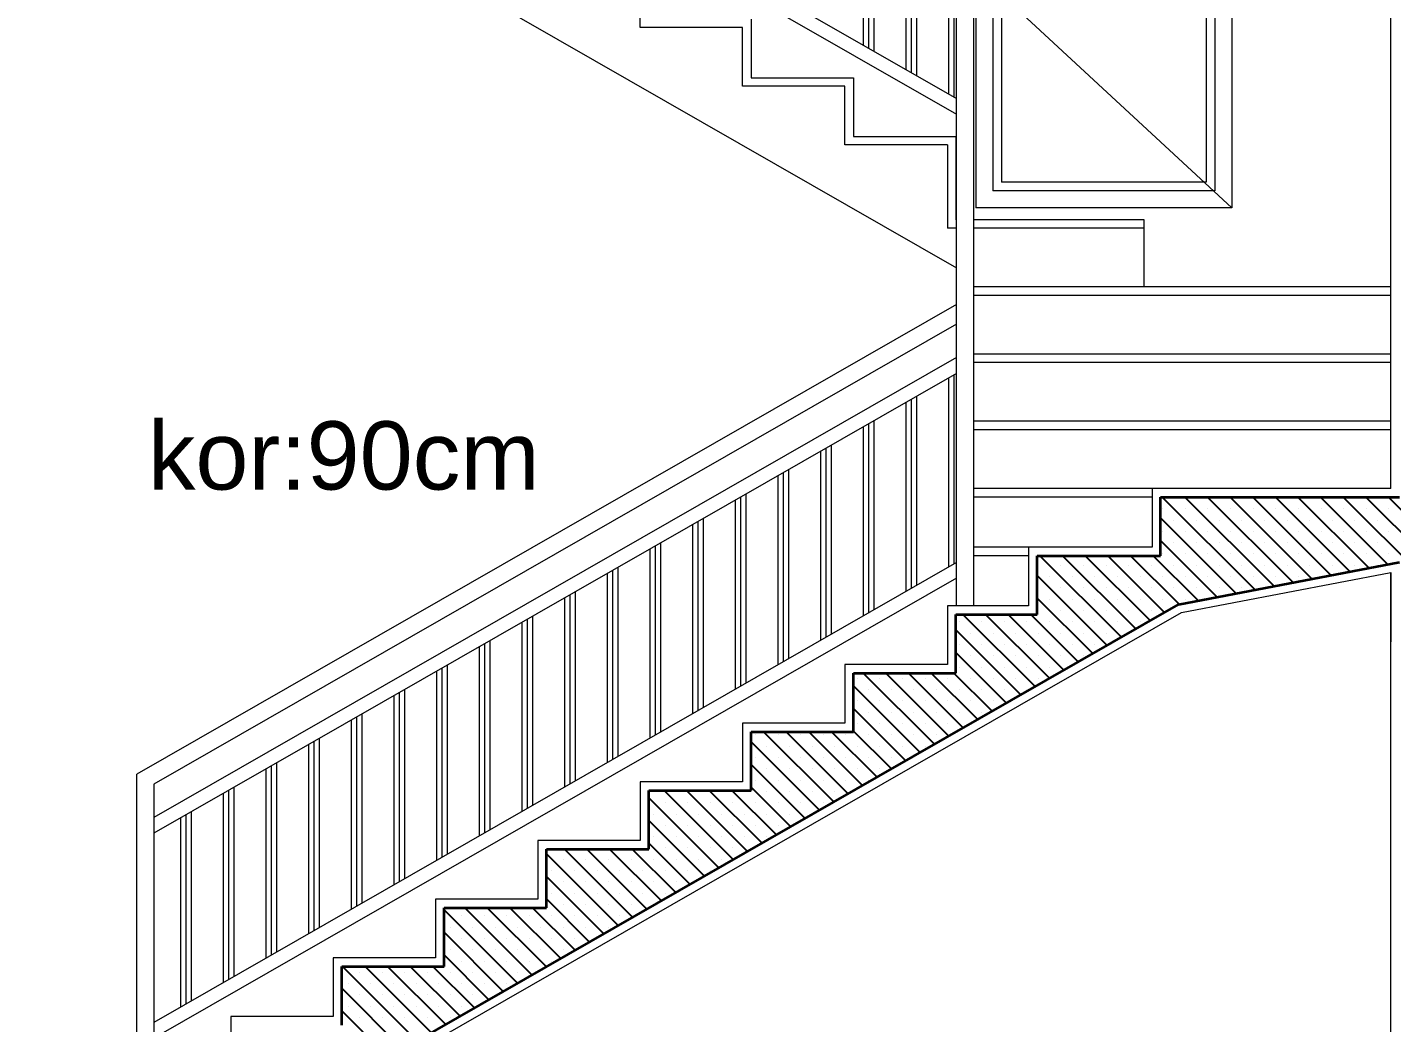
# Model space of a CAD drawing. Header units: inches. Extents: x -7543 to -822, y 102837 to 190349.
# Drawn here: x -828.7954 to -828.7155, y 102836.8649 to 102836.9233 of the extents above; entities that cross this region are included whole.
import ezdxf

# ---------------------------------------------------------------- set-up
doc = ezdxf.new("R2010")
doc.units = ezdxf.units.IN
doc.header["$MEASUREMENT"] = 0
doc.linetypes.add('ACAD_ISO03W100', pattern=[30, 12, -18])
for name, color, linetype, lineweight, true_color in [('BALKON', 7, 'Continuous', 20, 0xffaaa9), ('DUVAR', 7, 'Continuous', 35, 0xfc4642), ('KAPI', 7, 'Continuous', 18, 0xffb360)]:
    doc.layers.add(name, color=color, linetype=linetype, lineweight=lineweight, true_color=true_color)
for name, color, linetype, lineweight in [('SIVA', 150, 'Continuous', 15), ('TARAMA', 8, 'Continuous', 25), ('YAZI', 7, 'Continuous', 25)]:
    doc.layers.add(name, color=color, linetype=linetype, lineweight=lineweight)
doc.styles.add('TURKCE', font='arial.ttf')

msp = doc.modelspace()

# ---------------------------------------------------------------- linework, layer by layer
at = {"layer": 'BALKON'}
for p, q in [((-828.783027, 102836.943189), (-828.740984, 102836.919085)), ((-828.783844, 102836.942736), (-828.740984, 102836.918163)), ((-828.795444, 102836.940385), (-828.740984, 102836.909161)), ((-828.740984, 102836.889345), (-828.740984, 102836.934201)), ((-828.739984, 102836.933628), (-828.739984, 102836.889345)), ((-828.746437, 102836.922211), (-828.746437, 102836.933296)), ((-828.746124, 102836.922032), (-828.746124, 102836.933117)), ((-828.745812, 102836.921853), (-828.745812, 102836.932938)), ((-828.743937, 102836.920778), (-828.743937, 102836.931863)), ((-828.743624, 102836.920599), (-828.743624, 102836.931684)), ((-828.743312, 102836.92042), (-828.743312, 102836.931505)), ((-828.741437, 102836.919345), (-828.741437, 102836.93043)), ((-828.741124, 102836.919165), (-828.741124, 102836.93025)), ((-828.759518, 102836.923245), (-828.759518, 102836.926685)), ((-828.753518, 102836.923245), (-828.759518, 102836.923245)), ((-828.753518, 102836.919805), (-828.753518, 102836.923245)), ((-828.753018, 102836.923745), (-828.753018, 102836.920305)), ((-828.753018, 102836.920305), (-828.747018, 102836.920305)), ((-828.747018, 102836.920305), (-828.747018, 102836.916865)), ((-828.747518, 102836.919805), (-828.753518, 102836.919805)), ((-828.747518, 102836.916365), (-828.747518, 102836.919805)), ((-828.747018, 102836.916865), (-828.741018, 102836.916865)), ((-828.741018, 102836.916865), (-828.741018, 102836.911985)), ((-828.741518, 102836.916365), (-828.747518, 102836.916365)), ((-828.741518, 102836.916365), (-828.741518, 102836.911485)), ((-828.740984, 102836.911985), (-828.741018, 102836.911985)), ((-828.729975, 102836.911985), (-828.739984, 102836.911985)), ((-828.729975, 102836.908045), (-828.729975, 102836.911985)), ((-828.740984, 102836.911485), (-828.741518, 102836.911485)), ((-828.729975, 102836.911485), (-828.739984, 102836.911485)), ((-828.715518, 102836.908045), (-828.739984, 102836.908045)), ((-828.715518, 102836.907545), (-828.739984, 102836.907545)), ((-828.740984, 102836.907006), (-828.789018, 102836.879467)), ((-828.740984, 102836.905854), (-828.788018, 102836.878888)), ((-828.715518, 102836.904105), (-828.739984, 102836.904105)), ((-828.740984, 102836.903897), (-828.788018, 102836.876931)), ((-828.715518, 102836.903605), (-828.739984, 102836.903605)), ((-828.740984, 102836.902975), (-828.788018, 102836.876009)), ((-828.741437, 102836.891631), (-828.741437, 102836.902716)), ((-828.741124, 102836.89181), (-828.741124, 102836.902895)), ((-828.743312, 102836.890556), (-828.743312, 102836.901641)), ((-828.743937, 102836.890197), (-828.743937, 102836.901282)), ((-828.743624, 102836.890376), (-828.743624, 102836.901462)), ((-828.746124, 102836.888943), (-828.746124, 102836.900028)), ((-828.745812, 102836.889122), (-828.745812, 102836.900207)), ((-828.715518, 102836.900165), (-828.739984, 102836.900165)), ((-828.746437, 102836.888764), (-828.746437, 102836.899849)), ((-828.715518, 102836.899665), (-828.739984, 102836.899665)), ((-828.748937, 102836.887331), (-828.748937, 102836.898416)), ((-828.748624, 102836.88751), (-828.748624, 102836.898595)), ((-828.748312, 102836.887689), (-828.748312, 102836.898774)), ((-828.751437, 102836.885897), (-828.751437, 102836.896982)), ((-828.751124, 102836.886076), (-828.751124, 102836.897162)), ((-828.750812, 102836.886256), (-828.750812, 102836.897341)), ((-828.729518, 102836.896225), (-828.739984, 102836.896225)), ((-828.753937, 102836.884464), (-828.753937, 102836.895549)), ((-828.753624, 102836.884643), (-828.753624, 102836.895728)), ((-828.753312, 102836.884822), (-828.753312, 102836.895907)), ((-828.729518, 102836.895725), (-828.739984, 102836.895725)), ((-828.755812, 102836.883389), (-828.755812, 102836.894474)), ((-828.756437, 102836.883031), (-828.756437, 102836.894116)), ((-828.756124, 102836.88321), (-828.756124, 102836.894295)), ((-828.758624, 102836.881776), (-828.758624, 102836.892862)), ((-828.758312, 102836.881956), (-828.758312, 102836.893041)), ((-828.736756, 102836.892785), (-828.739984, 102836.892785)), ((-828.758937, 102836.881597), (-828.758937, 102836.892682)), ((-828.736756, 102836.892285), (-828.739984, 102836.892285)), ((-828.740984, 102836.89189), (-828.788018, 102836.864924)), ((-828.761437, 102836.880164), (-828.761437, 102836.891249)), ((-828.761124, 102836.880343), (-828.761124, 102836.891428)), ((-828.760812, 102836.880522), (-828.760812, 102836.891607)), ((-828.740984, 102836.890968), (-828.788018, 102836.864002)), ((-828.763937, 102836.878731), (-828.763937, 102836.889816)), ((-828.763624, 102836.87891), (-828.763624, 102836.889995)), ((-828.763312, 102836.879089), (-828.763312, 102836.890174)), ((-828.766437, 102836.877297), (-828.766437, 102836.888382)), ((-828.766124, 102836.877476), (-828.766124, 102836.888562)), ((-828.765812, 102836.877656), (-828.765812, 102836.888741)), ((-828.768312, 102836.876222), (-828.768312, 102836.887307)), ((-828.768937, 102836.875864), (-828.768937, 102836.886949)), ((-828.768624, 102836.876043), (-828.768624, 102836.887128)), ((-828.771124, 102836.87461), (-828.771124, 102836.885695)), ((-828.770812, 102836.874789), (-828.770812, 102836.885874)), ((-828.771437, 102836.874431), (-828.771437, 102836.885516)), ((-828.773937, 102836.872997), (-828.773937, 102836.884082)), ((-828.773624, 102836.873176), (-828.773624, 102836.884262)), ((-828.773312, 102836.873356), (-828.773312, 102836.884441)), ((-828.776437, 102836.871564), (-828.776437, 102836.882649)), ((-828.776124, 102836.871743), (-828.776124, 102836.882828)), ((-828.775812, 102836.871922), (-828.775812, 102836.883007)), ((-828.778312, 102836.870489), (-828.778312, 102836.881574)), ((-828.778937, 102836.870131), (-828.778937, 102836.881216)), ((-828.778624, 102836.87031), (-828.778624, 102836.881395)), ((-828.780812, 102836.869056), (-828.780812, 102836.880141)), ((-828.789018, 102836.861825), (-828.789018, 102836.879467)), ((-828.781437, 102836.868697), (-828.781437, 102836.879782)), ((-828.781124, 102836.868876), (-828.781124, 102836.879962)), ((-828.788018, 102836.878888), (-828.788018, 102836.861825)), ((-828.783624, 102836.867443), (-828.783624, 102836.878528)), ((-828.783312, 102836.867622), (-828.783312, 102836.878707)), ((-828.783937, 102836.867264), (-828.783937, 102836.878349)), ((-828.786437, 102836.865831), (-828.786437, 102836.876916)), ((-828.786124, 102836.86601), (-828.786124, 102836.877095)), ((-828.785812, 102836.866189), (-828.785812, 102836.877274))]:
    msp.add_line(p, q, dxfattribs=at)
at = {"layer": 'DUVAR'}
for p, q in [((-828.729018, 102836.892285), (-828.729018, 102836.895725)), ((-828.729018, 102836.895725), (-828.715018, 102836.895725)), ((-828.736256, 102836.888845), (-828.736256, 102836.892285)), ((-828.736256, 102836.892285), (-828.729018, 102836.892285)), ((-828.727961, 102836.889432), (-828.715018, 102836.891906)), ((-828.745525, 102836.879362), (-828.727961, 102836.889432)), ((-828.741018, 102836.885405), (-828.741018, 102836.888845)), ((-828.741018, 102836.888845), (-828.736256, 102836.888845)), ((-828.747018, 102836.881965), (-828.747018, 102836.885405)), ((-828.747018, 102836.885405), (-828.741018, 102836.885405)), ((-828.753018, 102836.878525), (-828.753018, 102836.881965)), ((-828.753018, 102836.881965), (-828.747018, 102836.881965)), ((-828.788219, 102836.854885), (-828.745525, 102836.879362)), ((-828.759018, 102836.875085), (-828.759018, 102836.878525)), ((-828.759018, 102836.878525), (-828.753018, 102836.878525)), ((-828.765018, 102836.871645), (-828.765018, 102836.875085)), ((-828.765018, 102836.875085), (-828.759018, 102836.875085)), ((-828.771018, 102836.868205), (-828.771018, 102836.871645)), ((-828.771018, 102836.871645), (-828.765018, 102836.871645)), ((-828.777018, 102836.864765), (-828.777018, 102836.868205)), ((-828.777018, 102836.868205), (-828.771018, 102836.868205))]:
    msp.add_line(p, q, dxfattribs=at)
at = {"layer": 'KAPI'}
for p, q in [((-828.739846, 102836.937685), (-828.739846, 102836.912685)), ((-828.724846, 102836.937685), (-828.724846, 102836.912685)), ((-828.738846, 102836.936685), (-828.738846, 102836.913685)), ((-828.738346, 102836.936185), (-828.738346, 102836.914185)), ((-828.726346, 102836.936185), (-828.726346, 102836.914185)), ((-828.725846, 102836.936685), (-828.725846, 102836.913685)), ((-828.725846, 102836.913685), (-828.738846, 102836.913685)), ((-828.726346, 102836.914185), (-828.738346, 102836.914185)), ((-828.724846, 102836.912685), (-828.739846, 102836.912685))]:
    msp.add_line(p, q, dxfattribs=at)
at = {"layer": 'KAPI', "linetype": 'ACAD_ISO03W100'}
msp.add_line((-828.738346, 102836.925185), (-828.724846, 102836.912685), dxfattribs=at)
at = {"layer": 'SIVA'}
for p, q in [((-828.715518, 102836.896225), (-828.715518, 102836.940885)), ((-828.715518, 102836.896225), (-828.729518, 102836.896225)), ((-828.729518, 102836.896225), (-828.729518, 102836.892785)), ((-828.729518, 102836.892785), (-828.736756, 102836.892785)), ((-828.736756, 102836.892785), (-828.736756, 102836.889345)), ((-828.727785, 102836.888957), (-828.715518, 102836.891301)), ((-828.715518, 102836.828373), (-828.715518, 102836.891301)), ((-828.715518, 102836.891301), (-828.715518, 102836.887225)), ((-828.745277, 102836.878928), (-828.727785, 102836.888957)), ((-828.736756, 102836.889345), (-828.741518, 102836.889345)), ((-828.741518, 102836.889345), (-828.741518, 102836.885905)), ((-828.741518, 102836.885905), (-828.747518, 102836.885905)), ((-828.747518, 102836.885905), (-828.747518, 102836.882465)), ((-828.747518, 102836.882465), (-828.753518, 102836.882465)), ((-828.753518, 102836.882465), (-828.753518, 102836.879025)), ((-828.788085, 102836.854385), (-828.745277, 102836.878928)), ((-828.753518, 102836.879025), (-828.759518, 102836.879025)), ((-828.759518, 102836.879025), (-828.759518, 102836.875585)), ((-828.759518, 102836.875585), (-828.765518, 102836.875585)), ((-828.765518, 102836.875585), (-828.765518, 102836.872145)), ((-828.765518, 102836.872145), (-828.771518, 102836.872145)), ((-828.771518, 102836.872145), (-828.771518, 102836.868705)), ((-828.771518, 102836.868705), (-828.777518, 102836.868705)), ((-828.777518, 102836.868705), (-828.777518, 102836.865265)), ((-828.777518, 102836.865265), (-828.783518, 102836.865265)), ((-828.783518, 102836.865265), (-828.783518, 102836.861825))]:
    msp.add_line(p, q, dxfattribs=at)
at = {"layer": 'TARAMA'}
for p, q in [((-828.723484, 102836.890288), (-828.728921, 102836.895725)), ((-828.728235, 102836.895702), (-828.728235, 102836.895702)), ((-828.722371, 102836.890501), (-828.727595, 102836.895725)), ((-828.726909, 102836.895702), (-828.726909, 102836.895702)), ((-828.721258, 102836.890713), (-828.72627, 102836.895725)), ((-828.725584, 102836.895702), (-828.725584, 102836.895702)), ((-828.720145, 102836.890926), (-828.724944, 102836.895725)), ((-828.724258, 102836.895702), (-828.724258, 102836.895702)), ((-828.719032, 102836.891139), (-828.723618, 102836.895725)), ((-828.722932, 102836.895702), (-828.722932, 102836.895702)), ((-828.717919, 102836.891352), (-828.722292, 102836.895725)), ((-828.721606, 102836.895702), (-828.721606, 102836.895702)), ((-828.716806, 102836.891564), (-828.720966, 102836.895725)), ((-828.72028, 102836.895702), (-828.72028, 102836.895702)), ((-828.715693, 102836.891777), (-828.71964, 102836.895725)), ((-828.718955, 102836.895702), (-828.718955, 102836.895702)), ((-828.711018, 102836.888428), (-828.718315, 102836.895725)), ((-828.717629, 102836.895702), (-828.717629, 102836.895702)), ((-828.711018, 102836.889754), (-828.716989, 102836.895725)), ((-828.716303, 102836.895702), (-828.716303, 102836.895702)), ((-828.711018, 102836.891079), (-828.715663, 102836.895725)), ((-828.724597, 102836.890075), (-828.729018, 102836.894495)), ((-828.728898, 102836.895039), (-828.728898, 102836.895039)), ((-828.728235, 102836.894376), (-828.728235, 102836.894376)), ((-828.727572, 102836.895039), (-828.727572, 102836.895039)), ((-828.726909, 102836.894376), (-828.726909, 102836.894376)), ((-828.726247, 102836.895039), (-828.726247, 102836.895039)), ((-828.725584, 102836.894376), (-828.725584, 102836.894376)), ((-828.724921, 102836.895039), (-828.724921, 102836.895039)), ((-828.724258, 102836.894376), (-828.724258, 102836.894376)), ((-828.723595, 102836.895039), (-828.723595, 102836.895039)), ((-828.722932, 102836.894376), (-828.722932, 102836.894376)), ((-828.722269, 102836.895039), (-828.722269, 102836.895039)), ((-828.721606, 102836.894376), (-828.721606, 102836.894376)), ((-828.720943, 102836.895039), (-828.720943, 102836.895039)), ((-828.72028, 102836.894376), (-828.72028, 102836.894376)), ((-828.719617, 102836.895039), (-828.719617, 102836.895039)), ((-828.718955, 102836.894376), (-828.718955, 102836.894376)), ((-828.718292, 102836.895039), (-828.718292, 102836.895039)), ((-828.717629, 102836.894376), (-828.717629, 102836.894376)), ((-828.716966, 102836.895039), (-828.716966, 102836.895039)), ((-828.716303, 102836.894376), (-828.716303, 102836.894376)), ((-828.71564, 102836.895039), (-828.71564, 102836.895039)), ((-828.728898, 102836.893713), (-828.728898, 102836.893713)), ((-828.727572, 102836.893713), (-828.727572, 102836.893713)), ((-828.726247, 102836.893713), (-828.726247, 102836.893713)), ((-828.724921, 102836.893713), (-828.724921, 102836.893713)), ((-828.723595, 102836.893713), (-828.723595, 102836.893713)), ((-828.722269, 102836.893713), (-828.722269, 102836.893713)), ((-828.720943, 102836.893713), (-828.720943, 102836.893713)), ((-828.719617, 102836.893713), (-828.719617, 102836.893713)), ((-828.718292, 102836.893713), (-828.718292, 102836.893713)), ((-828.716966, 102836.893713), (-828.716966, 102836.893713)), ((-828.71564, 102836.893713), (-828.71564, 102836.893713)), ((-828.725711, 102836.889862), (-828.729018, 102836.893169)), ((-828.728235, 102836.89305), (-828.728235, 102836.89305)), ((-828.726909, 102836.89305), (-828.726909, 102836.89305)), ((-828.725584, 102836.89305), (-828.725584, 102836.89305)), ((-828.724258, 102836.89305), (-828.724258, 102836.89305)), ((-828.722932, 102836.89305), (-828.722932, 102836.89305)), ((-828.721606, 102836.89305), (-828.721606, 102836.89305)), ((-828.72028, 102836.89305), (-828.72028, 102836.89305)), ((-828.718955, 102836.89305), (-828.718955, 102836.89305)), ((-828.717629, 102836.89305), (-828.717629, 102836.89305)), ((-828.716303, 102836.89305), (-828.716303, 102836.89305)), ((-828.731313, 102836.88751), (-828.736088, 102836.892285)), ((-828.730471, 102836.887993), (-828.734762, 102836.892285)), ((-828.729628, 102836.888477), (-828.733436, 102836.892285)), ((-828.728785, 102836.88896), (-828.73211, 102836.892285)), ((-828.727937, 102836.889437), (-828.730784, 102836.892285)), ((-828.726824, 102836.88965), (-828.729459, 102836.892285)), ((-828.728898, 102836.892387), (-828.728898, 102836.892387)), ((-828.727572, 102836.892387), (-828.727572, 102836.892387)), ((-828.726247, 102836.892387), (-828.726247, 102836.892387)), ((-828.724921, 102836.892387), (-828.724921, 102836.892387)), ((-828.723595, 102836.892387), (-828.723595, 102836.892387)), ((-828.722269, 102836.892387), (-828.722269, 102836.892387)), ((-828.720943, 102836.892387), (-828.720943, 102836.892387)), ((-828.719617, 102836.892387), (-828.719617, 102836.892387)), ((-828.718292, 102836.892387), (-828.718292, 102836.892387)), ((-828.716966, 102836.892387), (-828.716966, 102836.892387)), ((-828.71564, 102836.892387), (-828.71564, 102836.892387)), ((-828.73619, 102836.891724), (-828.73619, 102836.891724)), ((-828.734864, 102836.891724), (-828.734864, 102836.891724)), ((-828.733539, 102836.891724), (-828.733539, 102836.891724)), ((-828.732213, 102836.891724), (-828.732213, 102836.891724)), ((-828.730887, 102836.891724), (-828.730887, 102836.891724)), ((-828.729561, 102836.891724), (-828.729561, 102836.891724)), ((-828.728235, 102836.891724), (-828.728235, 102836.891724)), ((-828.726909, 102836.891724), (-828.726909, 102836.891724)), ((-828.725584, 102836.891724), (-828.725584, 102836.891724)), ((-828.724258, 102836.891724), (-828.724258, 102836.891724)), ((-828.722932, 102836.891724), (-828.722932, 102836.891724)), ((-828.721606, 102836.891724), (-828.721606, 102836.891724)), ((-828.72028, 102836.891724), (-828.72028, 102836.891724)), ((-828.718955, 102836.891724), (-828.718955, 102836.891724)), ((-828.717629, 102836.891724), (-828.717629, 102836.891724)), ((-828.716303, 102836.891724), (-828.716303, 102836.891724)), ((-828.732156, 102836.887027), (-828.736256, 102836.891127)), ((-828.73619, 102836.890398), (-828.73619, 102836.890398)), ((-828.735527, 102836.891061), (-828.735527, 102836.891061)), ((-828.734864, 102836.890398), (-828.734864, 102836.890398)), ((-828.734202, 102836.891061), (-828.734202, 102836.891061)), ((-828.733539, 102836.890398), (-828.733539, 102836.890398)), ((-828.732876, 102836.891061), (-828.732876, 102836.891061)), ((-828.732213, 102836.890398), (-828.732213, 102836.890398)), ((-828.73155, 102836.891061), (-828.73155, 102836.891061)), ((-828.730887, 102836.890398), (-828.730887, 102836.890398)), ((-828.730224, 102836.891061), (-828.730224, 102836.891061)), ((-828.729561, 102836.890398), (-828.729561, 102836.890398)), ((-828.728898, 102836.891061), (-828.728898, 102836.891061)), ((-828.728235, 102836.890398), (-828.728235, 102836.890398)), ((-828.727572, 102836.891061), (-828.727572, 102836.891061)), ((-828.726909, 102836.890398), (-828.726909, 102836.890398)), ((-828.726247, 102836.891061), (-828.726247, 102836.891061)), ((-828.725584, 102836.890398), (-828.725584, 102836.890398)), ((-828.724921, 102836.891061), (-828.724921, 102836.891061)), ((-828.724258, 102836.890398), (-828.724258, 102836.890398)), ((-828.723595, 102836.891061), (-828.723595, 102836.891061)), ((-828.722932, 102836.890398), (-828.722932, 102836.890398)), ((-828.722269, 102836.891061), (-828.722269, 102836.891061)), ((-828.720943, 102836.891061), (-828.720943, 102836.891061)), ((-828.719617, 102836.891061), (-828.719617, 102836.891061)), ((-828.732999, 102836.886544), (-828.736256, 102836.889801)), ((-828.735527, 102836.889736), (-828.735527, 102836.889736)), ((-828.734202, 102836.889736), (-828.734202, 102836.889736)), ((-828.732876, 102836.889736), (-828.732876, 102836.889736)), ((-828.73155, 102836.889736), (-828.73155, 102836.889736)), ((-828.730224, 102836.889736), (-828.730224, 102836.889736)), ((-828.728898, 102836.889736), (-828.728898, 102836.889736)), ((-828.727572, 102836.889736), (-828.727572, 102836.889736)), ((-828.736369, 102836.884612), (-828.740603, 102836.888845)), ((-828.735527, 102836.885095), (-828.739277, 102836.888845)), ((-828.734684, 102836.885578), (-828.737951, 102836.888845)), ((-828.733841, 102836.886061), (-828.736625, 102836.888845)), ((-828.73619, 102836.889073), (-828.73619, 102836.889073)), ((-828.734864, 102836.889073), (-828.734864, 102836.889073)), ((-828.733539, 102836.889073), (-828.733539, 102836.889073)), ((-828.732213, 102836.889073), (-828.732213, 102836.889073)), ((-828.730887, 102836.889073), (-828.730887, 102836.889073)), ((-828.729561, 102836.889073), (-828.729561, 102836.889073)), ((-828.740831, 102836.88841), (-828.740831, 102836.88841)), ((-828.739505, 102836.88841), (-828.739505, 102836.88841)), ((-828.738179, 102836.88841), (-828.738179, 102836.88841)), ((-828.736853, 102836.88841), (-828.736853, 102836.88841)), ((-828.735527, 102836.88841), (-828.735527, 102836.88841)), ((-828.734202, 102836.88841), (-828.734202, 102836.88841)), ((-828.732876, 102836.88841), (-828.732876, 102836.88841)), ((-828.73155, 102836.88841), (-828.73155, 102836.88841)), ((-828.730224, 102836.88841), (-828.730224, 102836.88841)), ((-828.737212, 102836.884128), (-828.741018, 102836.887934)), ((-828.740168, 102836.887747), (-828.740168, 102836.887747)), ((-828.738842, 102836.887747), (-828.738842, 102836.887747)), ((-828.737516, 102836.887747), (-828.737516, 102836.887747)), ((-828.73619, 102836.887747), (-828.73619, 102836.887747)), ((-828.734864, 102836.887747), (-828.734864, 102836.887747)), ((-828.733539, 102836.887747), (-828.733539, 102836.887747)), ((-828.732213, 102836.887747), (-828.732213, 102836.887747)), ((-828.738055, 102836.883645), (-828.741018, 102836.886608)), ((-828.740831, 102836.887084), (-828.740831, 102836.887084)), ((-828.740168, 102836.886421), (-828.740168, 102836.886421)), ((-828.739505, 102836.887084), (-828.739505, 102836.887084)), ((-828.738842, 102836.886421), (-828.738842, 102836.886421)), ((-828.738179, 102836.887084), (-828.738179, 102836.887084)), ((-828.737516, 102836.886421), (-828.737516, 102836.886421)), ((-828.736853, 102836.887084), (-828.736853, 102836.887084)), ((-828.73619, 102836.886421), (-828.73619, 102836.886421)), ((-828.735527, 102836.887084), (-828.735527, 102836.887084)), ((-828.734864, 102836.886421), (-828.734864, 102836.886421)), ((-828.734202, 102836.887084), (-828.734202, 102836.887084)), ((-828.733539, 102836.886421), (-828.733539, 102836.886421)), ((-828.732876, 102836.887084), (-828.732876, 102836.887084)), ((-828.740831, 102836.885758), (-828.740831, 102836.885758)), ((-828.739505, 102836.885758), (-828.739505, 102836.885758)), ((-828.738179, 102836.885758), (-828.738179, 102836.885758)), ((-828.736853, 102836.885758), (-828.736853, 102836.885758)), ((-828.735527, 102836.885758), (-828.735527, 102836.885758)), ((-828.746797, 102836.885095), (-828.746797, 102836.885095)), ((-828.742268, 102836.88123), (-828.746443, 102836.885405)), ((-828.745471, 102836.885095), (-828.745471, 102836.885095)), ((-828.741426, 102836.881713), (-828.745118, 102836.885405)), ((-828.744145, 102836.885095), (-828.744145, 102836.885095)), ((-828.740583, 102836.882196), (-828.743792, 102836.885405)), ((-828.742819, 102836.885095), (-828.742819, 102836.885095)), ((-828.73974, 102836.882679), (-828.742466, 102836.885405)), ((-828.741494, 102836.885095), (-828.741494, 102836.885095)), ((-828.738898, 102836.883162), (-828.74114, 102836.885405)), ((-828.740168, 102836.885095), (-828.740168, 102836.885095)), ((-828.738842, 102836.885095), (-828.738842, 102836.885095)), ((-828.737516, 102836.885095), (-828.737516, 102836.885095)), ((-828.73619, 102836.885095), (-828.73619, 102836.885095)), ((-828.743111, 102836.880746), (-828.747018, 102836.884653)), ((-828.746134, 102836.884432), (-828.746134, 102836.884432)), ((-828.744808, 102836.884432), (-828.744808, 102836.884432)), ((-828.743482, 102836.884432), (-828.743482, 102836.884432)), ((-828.742156, 102836.884432), (-828.742156, 102836.884432)), ((-828.740831, 102836.884432), (-828.740831, 102836.884432)), ((-828.739505, 102836.884432), (-828.739505, 102836.884432)), ((-828.738179, 102836.884432), (-828.738179, 102836.884432)), ((-828.736853, 102836.884432), (-828.736853, 102836.884432)), ((-828.743954, 102836.880263), (-828.747018, 102836.883327)), ((-828.746797, 102836.883769), (-828.746797, 102836.883769)), ((-828.745471, 102836.883769), (-828.745471, 102836.883769)), ((-828.744145, 102836.883769), (-828.744145, 102836.883769)), ((-828.742819, 102836.883769), (-828.742819, 102836.883769)), ((-828.741494, 102836.883769), (-828.741494, 102836.883769)), ((-828.740168, 102836.883769), (-828.740168, 102836.883769)), ((-828.738842, 102836.883769), (-828.738842, 102836.883769)), ((-828.746797, 102836.882444), (-828.746797, 102836.882444)), ((-828.746134, 102836.883106), (-828.746134, 102836.883106)), ((-828.745471, 102836.882444), (-828.745471, 102836.882444)), ((-828.744808, 102836.883106), (-828.744808, 102836.883106)), ((-828.744145, 102836.882444), (-828.744145, 102836.882444)), ((-828.743482, 102836.883106), (-828.743482, 102836.883106)), ((-828.742819, 102836.882444), (-828.742819, 102836.882444)), ((-828.742156, 102836.883106), (-828.742156, 102836.883106)), ((-828.741494, 102836.882444), (-828.741494, 102836.882444)), ((-828.740831, 102836.883106), (-828.740831, 102836.883106)), ((-828.740168, 102836.882444), (-828.740168, 102836.882444)), ((-828.739505, 102836.883106), (-828.739505, 102836.883106)), ((-828.752763, 102836.881781), (-828.752763, 102836.881781)), ((-828.748167, 102836.877848), (-828.752284, 102836.881965)), ((-828.751437, 102836.881781), (-828.751437, 102836.881781)), ((-828.747324, 102836.878331), (-828.750958, 102836.881965)), ((-828.750111, 102836.881781), (-828.750111, 102836.881781)), ((-828.746482, 102836.878814), (-828.749633, 102836.881965)), ((-828.748786, 102836.881781), (-828.748786, 102836.881781)), ((-828.745639, 102836.879297), (-828.748307, 102836.881965)), ((-828.74746, 102836.881781), (-828.74746, 102836.881781)), ((-828.744796, 102836.87978), (-828.747018, 102836.882001)), ((-828.746134, 102836.881781), (-828.746134, 102836.881781)), ((-828.744808, 102836.881781), (-828.744808, 102836.881781)), ((-828.743482, 102836.881781), (-828.743482, 102836.881781)), ((-828.742156, 102836.881781), (-828.742156, 102836.881781)), ((-828.74901, 102836.877364), (-828.753018, 102836.881372)), ((-828.7521, 102836.881118), (-828.7521, 102836.881118)), ((-828.750774, 102836.881118), (-828.750774, 102836.881118)), ((-828.749448, 102836.881118), (-828.749448, 102836.881118)), ((-828.748123, 102836.881118), (-828.748123, 102836.881118)), ((-828.746797, 102836.881118), (-828.746797, 102836.881118)), ((-828.745471, 102836.881118), (-828.745471, 102836.881118)), ((-828.744145, 102836.881118), (-828.744145, 102836.881118)), ((-828.742819, 102836.881118), (-828.742819, 102836.881118)), ((-828.749852, 102836.876881), (-828.753018, 102836.880046)), ((-828.752763, 102836.880455), (-828.752763, 102836.880455)), ((-828.751437, 102836.880455), (-828.751437, 102836.880455)), ((-828.750111, 102836.880455), (-828.750111, 102836.880455)), ((-828.748786, 102836.880455), (-828.748786, 102836.880455)), ((-828.74746, 102836.880455), (-828.74746, 102836.880455)), ((-828.746134, 102836.880455), (-828.746134, 102836.880455)), ((-828.744808, 102836.880455), (-828.744808, 102836.880455)), ((-828.7521, 102836.879792), (-828.7521, 102836.879792)), ((-828.750774, 102836.879792), (-828.750774, 102836.879792)), ((-828.749448, 102836.879792), (-828.749448, 102836.879792)), ((-828.748123, 102836.879792), (-828.748123, 102836.879792)), ((-828.746797, 102836.879792), (-828.746797, 102836.879792)), ((-828.745471, 102836.879792), (-828.745471, 102836.879792)), ((-828.758729, 102836.878466), (-828.758729, 102836.878466)), ((-828.754066, 102836.874466), (-828.758125, 102836.878525)), ((-828.757403, 102836.878466), (-828.757403, 102836.878466)), ((-828.753223, 102836.874949), (-828.756799, 102836.878525)), ((-828.756078, 102836.878466), (-828.756078, 102836.878466)), ((-828.752381, 102836.875432), (-828.755473, 102836.878525)), ((-828.754752, 102836.878466), (-828.754752, 102836.878466)), ((-828.751538, 102836.875915), (-828.754148, 102836.878525)), ((-828.753426, 102836.878466), (-828.753426, 102836.878466)), ((-828.750695, 102836.876398), (-828.753018, 102836.878721)), ((-828.752763, 102836.879129), (-828.752763, 102836.879129)), ((-828.7521, 102836.878466), (-828.7521, 102836.878466)), ((-828.751437, 102836.879129), (-828.751437, 102836.879129)), ((-828.750774, 102836.878466), (-828.750774, 102836.878466)), ((-828.750111, 102836.879129), (-828.750111, 102836.879129)), ((-828.749448, 102836.878466), (-828.749448, 102836.878466)), ((-828.748786, 102836.879129), (-828.748786, 102836.879129)), ((-828.748123, 102836.878466), (-828.748123, 102836.878466)), ((-828.74746, 102836.879129), (-828.74746, 102836.879129)), ((-828.746134, 102836.879129), (-828.746134, 102836.879129)), ((-828.754909, 102836.873982), (-828.759018, 102836.878091)), ((-828.758066, 102836.877803), (-828.758066, 102836.877803)), ((-828.756741, 102836.877803), (-828.756741, 102836.877803)), ((-828.755415, 102836.877803), (-828.755415, 102836.877803)), ((-828.754089, 102836.877803), (-828.754089, 102836.877803)), ((-828.752763, 102836.877803), (-828.752763, 102836.877803)), ((-828.751437, 102836.877803), (-828.751437, 102836.877803)), ((-828.750111, 102836.877803), (-828.750111, 102836.877803)), ((-828.748786, 102836.877803), (-828.748786, 102836.877803)), ((-828.758729, 102836.87714), (-828.758729, 102836.87714)), ((-828.757403, 102836.87714), (-828.757403, 102836.87714)), ((-828.756078, 102836.87714), (-828.756078, 102836.87714)), ((-828.754752, 102836.87714), (-828.754752, 102836.87714)), ((-828.753426, 102836.87714), (-828.753426, 102836.87714)), ((-828.7521, 102836.87714), (-828.7521, 102836.87714)), ((-828.750774, 102836.87714), (-828.750774, 102836.87714)), ((-828.749448, 102836.87714), (-828.749448, 102836.87714)), ((-828.755751, 102836.873499), (-828.759018, 102836.876766)), ((-828.758066, 102836.876477), (-828.758066, 102836.876477)), ((-828.756741, 102836.876477), (-828.756741, 102836.876477)), ((-828.755415, 102836.876477), (-828.755415, 102836.876477)), ((-828.754089, 102836.876477), (-828.754089, 102836.876477)), ((-828.752763, 102836.876477), (-828.752763, 102836.876477)), ((-828.751437, 102836.876477), (-828.751437, 102836.876477)), ((-828.756594, 102836.873016), (-828.759018, 102836.87544)), ((-828.758729, 102836.875814), (-828.758729, 102836.875814)), ((-828.757403, 102836.875814), (-828.757403, 102836.875814)), ((-828.756078, 102836.875814), (-828.756078, 102836.875814)), ((-828.754752, 102836.875814), (-828.754752, 102836.875814)), ((-828.753426, 102836.875814), (-828.753426, 102836.875814)), ((-828.7521, 102836.875814), (-828.7521, 102836.875814)), ((-828.760807, 102836.8706), (-828.765018, 102836.874811)), ((-828.764033, 102836.874489), (-828.764033, 102836.874489)), ((-828.759965, 102836.871084), (-828.763966, 102836.875085)), ((-828.762707, 102836.874489), (-828.762707, 102836.874489)), ((-828.759122, 102836.871567), (-828.76264, 102836.875085)), ((-828.761381, 102836.874489), (-828.761381, 102836.874489)), ((-828.758279, 102836.87205), (-828.761314, 102836.875085)), ((-828.760055, 102836.874489), (-828.760055, 102836.874489)), ((-828.757437, 102836.872533), (-828.759988, 102836.875085)), ((-828.758729, 102836.874489), (-828.758729, 102836.874489)), ((-828.758066, 102836.875151), (-828.758066, 102836.875151)), ((-828.757403, 102836.874489), (-828.757403, 102836.874489)), ((-828.756741, 102836.875151), (-828.756741, 102836.875151)), ((-828.756078, 102836.874489), (-828.756078, 102836.874489)), ((-828.755415, 102836.875151), (-828.755415, 102836.875151)), ((-828.754752, 102836.874489), (-828.754752, 102836.874489)), ((-828.754089, 102836.875151), (-828.754089, 102836.875151)), ((-828.764695, 102836.873826), (-828.764695, 102836.873826)), ((-828.76337, 102836.873826), (-828.76337, 102836.873826)), ((-828.762044, 102836.873826), (-828.762044, 102836.873826)), ((-828.760718, 102836.873826), (-828.760718, 102836.873826)), ((-828.759392, 102836.873826), (-828.759392, 102836.873826)), ((-828.758066, 102836.873826), (-828.758066, 102836.873826)), ((-828.756741, 102836.873826), (-828.756741, 102836.873826)), ((-828.755415, 102836.873826), (-828.755415, 102836.873826)), ((-828.76165, 102836.870117), (-828.765018, 102836.873485)), ((-828.764033, 102836.873163), (-828.764033, 102836.873163)), ((-828.762707, 102836.873163), (-828.762707, 102836.873163)), ((-828.761381, 102836.873163), (-828.761381, 102836.873163)), ((-828.760055, 102836.873163), (-828.760055, 102836.873163)), ((-828.758729, 102836.873163), (-828.758729, 102836.873163)), ((-828.757403, 102836.873163), (-828.757403, 102836.873163)), ((-828.762493, 102836.869634), (-828.765018, 102836.872159)), ((-828.764695, 102836.8725), (-828.764695, 102836.8725)), ((-828.76337, 102836.8725), (-828.76337, 102836.8725)), ((-828.762044, 102836.8725), (-828.762044, 102836.8725)), ((-828.760718, 102836.8725), (-828.760718, 102836.8725)), ((-828.759392, 102836.8725), (-828.759392, 102836.8725)), ((-828.758066, 102836.8725), (-828.758066, 102836.8725)), ((-828.766706, 102836.867218), (-828.771018, 102836.87153)), ((-828.769999, 102836.871174), (-828.769999, 102836.871174)), ((-828.765863, 102836.867702), (-828.769807, 102836.871645)), ((-828.768673, 102836.871174), (-828.768673, 102836.871174)), ((-828.765021, 102836.868185), (-828.768481, 102836.871645)), ((-828.767347, 102836.871174), (-828.767347, 102836.871174)), ((-828.764178, 102836.868668), (-828.767155, 102836.871645)), ((-828.766021, 102836.871174), (-828.766021, 102836.871174)), ((-828.763335, 102836.869151), (-828.765829, 102836.871645)), ((-828.764695, 102836.871174), (-828.764695, 102836.871174)), ((-828.764033, 102836.871837), (-828.764033, 102836.871837)), ((-828.76337, 102836.871174), (-828.76337, 102836.871174)), ((-828.762707, 102836.871837), (-828.762707, 102836.871837)), ((-828.762044, 102836.871174), (-828.762044, 102836.871174)), ((-828.761381, 102836.871837), (-828.761381, 102836.871837)), ((-828.760718, 102836.871174), (-828.760718, 102836.871174)), ((-828.760055, 102836.871837), (-828.760055, 102836.871837)), ((-828.758729, 102836.871837), (-828.758729, 102836.871837)), ((-828.770662, 102836.870511), (-828.770662, 102836.870511)), ((-828.769336, 102836.870511), (-828.769336, 102836.870511)), ((-828.76801, 102836.870511), (-828.76801, 102836.870511)), ((-828.766684, 102836.870511), (-828.766684, 102836.870511)), ((-828.765358, 102836.870511), (-828.765358, 102836.870511)), ((-828.764033, 102836.870511), (-828.764033, 102836.870511)), ((-828.762707, 102836.870511), (-828.762707, 102836.870511)), ((-828.761381, 102836.870511), (-828.761381, 102836.870511)), ((-828.767549, 102836.866735), (-828.771018, 102836.870204)), ((-828.769999, 102836.869848), (-828.769999, 102836.869848)), ((-828.768673, 102836.869848), (-828.768673, 102836.869848)), ((-828.767347, 102836.869848), (-828.767347, 102836.869848)), ((-828.766021, 102836.869848), (-828.766021, 102836.869848)), ((-828.764695, 102836.869848), (-828.764695, 102836.869848)), ((-828.76337, 102836.869848), (-828.76337, 102836.869848)), ((-828.768392, 102836.866252), (-828.771018, 102836.868878)), ((-828.770662, 102836.869185), (-828.770662, 102836.869185)), ((-828.769336, 102836.869185), (-828.769336, 102836.869185)), ((-828.76801, 102836.869185), (-828.76801, 102836.869185)), ((-828.766684, 102836.869185), (-828.766684, 102836.869185)), ((-828.765358, 102836.869185), (-828.765358, 102836.869185)), ((-828.764033, 102836.869185), (-828.764033, 102836.869185)), ((-828.772605, 102836.863837), (-828.776973, 102836.868205)), ((-828.771762, 102836.86432), (-828.775647, 102836.868205)), ((-828.77092, 102836.864803), (-828.774322, 102836.868205)), ((-828.770077, 102836.865286), (-828.772996, 102836.868205)), ((-828.769234, 102836.865769), (-828.77167, 102836.868205)), ((-828.769999, 102836.868522), (-828.769999, 102836.868522)), ((-828.768673, 102836.868522), (-828.768673, 102836.868522)), ((-828.767347, 102836.868522), (-828.767347, 102836.868522)), ((-828.766021, 102836.868522), (-828.766021, 102836.868522)), ((-828.764695, 102836.868522), (-828.764695, 102836.868522)), ((-828.776628, 102836.867197), (-828.776628, 102836.867197)), ((-828.775965, 102836.867859), (-828.775965, 102836.867859)), ((-828.775302, 102836.867197), (-828.775302, 102836.867197)), ((-828.774639, 102836.867859), (-828.774639, 102836.867859)), ((-828.773976, 102836.867197), (-828.773976, 102836.867197)), ((-828.773313, 102836.867859), (-828.773313, 102836.867859)), ((-828.77265, 102836.867197), (-828.77265, 102836.867197)), ((-828.771988, 102836.867859), (-828.771988, 102836.867859)), ((-828.771325, 102836.867197), (-828.771325, 102836.867197)), ((-828.770662, 102836.867859), (-828.770662, 102836.867859)), ((-828.769999, 102836.867197), (-828.769999, 102836.867197)), ((-828.769336, 102836.867859), (-828.769336, 102836.867859)), ((-828.768673, 102836.867197), (-828.768673, 102836.867197)), ((-828.76801, 102836.867859), (-828.76801, 102836.867859)), ((-828.767347, 102836.867197), (-828.767347, 102836.867197)), ((-828.766684, 102836.867859), (-828.766684, 102836.867859)), ((-828.773448, 102836.863353), (-828.777018, 102836.866923)), ((-828.775965, 102836.866534), (-828.775965, 102836.866534)), ((-828.774639, 102836.866534), (-828.774639, 102836.866534)), ((-828.773313, 102836.866534), (-828.773313, 102836.866534)), ((-828.771988, 102836.866534), (-828.771988, 102836.866534)), ((-828.770662, 102836.866534), (-828.770662, 102836.866534)), ((-828.769336, 102836.866534), (-828.769336, 102836.866534)), ((-828.76801, 102836.866534), (-828.76801, 102836.866534)), ((-828.77429, 102836.86287), (-828.777018, 102836.865597)), ((-828.776628, 102836.865871), (-828.776628, 102836.865871)), ((-828.775302, 102836.865871), (-828.775302, 102836.865871)), ((-828.773976, 102836.865871), (-828.773976, 102836.865871)), ((-828.77265, 102836.865871), (-828.77265, 102836.865871)), ((-828.771325, 102836.865871), (-828.771325, 102836.865871)), ((-828.769999, 102836.865871), (-828.769999, 102836.865871)), ((-828.775965, 102836.865208), (-828.775965, 102836.865208)), ((-828.774639, 102836.865208), (-828.774639, 102836.865208)), ((-828.773313, 102836.865208), (-828.773313, 102836.865208)), ((-828.771988, 102836.865208), (-828.771988, 102836.865208)), ((-828.770662, 102836.865208), (-828.770662, 102836.865208))]:
    msp.add_line(p, q, dxfattribs=at)

# ---------------------------------------------------------------- texts
at = {"layer": 'YAZI', "style": 'TURKCE'}
msp.add_text('kor:90cm', height=0.004, dxfattribs=at).set_placement((-828.788384, 102836.896162))

doc.saveas('drawing.dxf')
